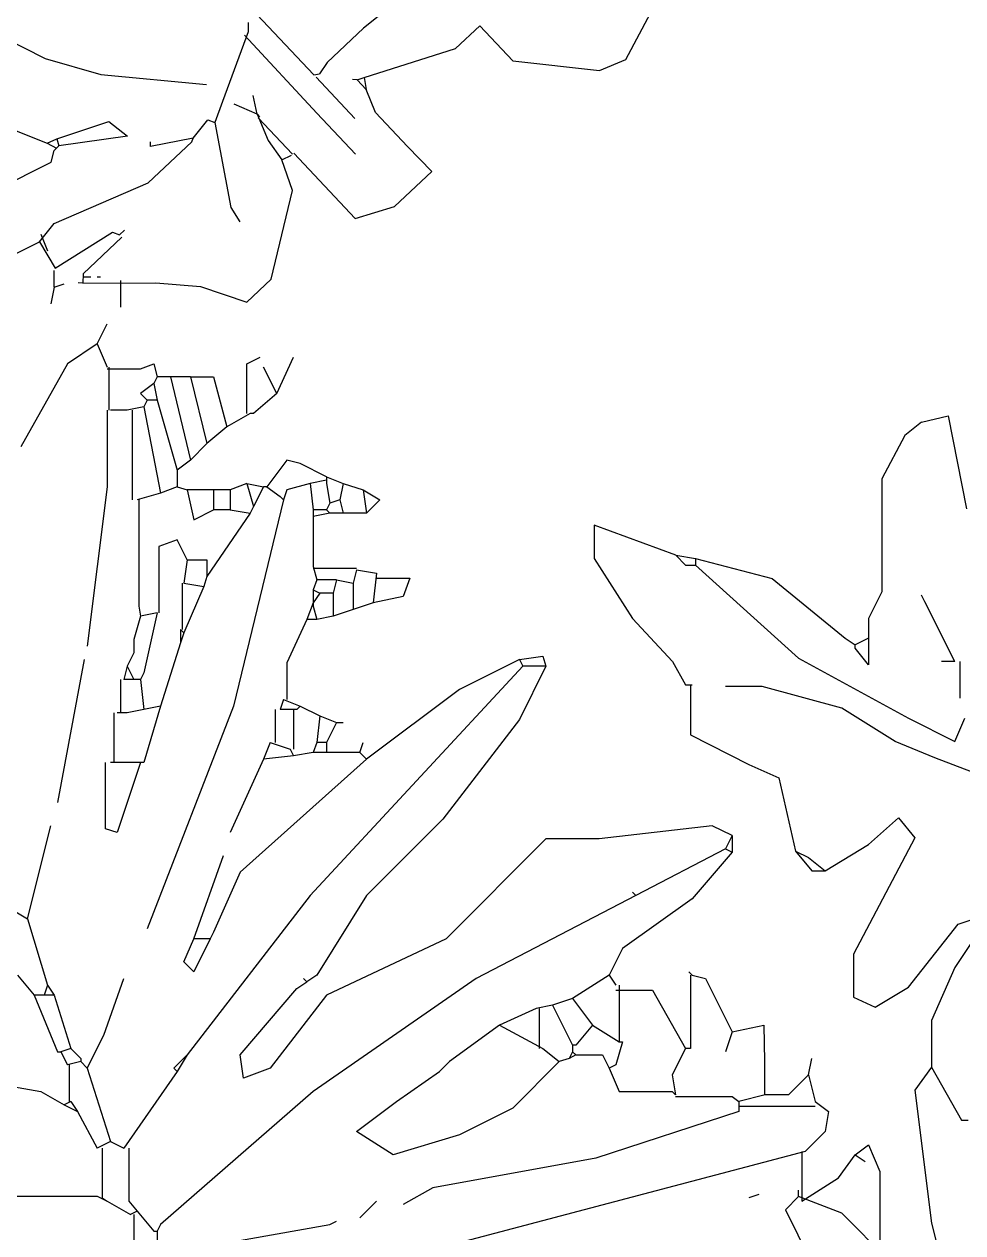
# Model space of a CAD drawing. Header units: metres. Extents: x 1769 to 3632, y 809 to 2652.
# Drawn here: x 2678.056 to 2678.2861, y 1871.2618 to 1871.5581 of the extents above; entities that cross this region are included whole.
import ezdxf

# ---------------------------------------------------------------- set-up
doc = ezdxf.new("R2010")
doc.units = ezdxf.units.M
doc.header["$LTSCALE"] = 10
doc.layers.add('L-PLNT', color=66, linetype='Continuous')

# ---------------------------------------------------------------- blocks, each defined once
blk = doc.blocks.new('GARRA DE LEON')
at = {"layer": 'L-PLNT', "color": 65, "linetype": 'Continuous'}
for p, q in [((1271.7821, 335.3903), (1271.8152, 335.4027)), ((1271.8152, 335.4027), (1271.8773, 335.382)), ((1271.7117, 335.3075), (1271.7821, 335.3903)), ((1271.4342, 335.3158), (1271.4798, 335.3386)), ((1271.4798, 335.3386), (1271.5439, 335.3386)), ((1271.5439, 335.3386), (1271.5429, 335.2951)), ((1271.4342, 335.204), (1271.4342, 335.3158)), ((1271.2354, 335.2454), (1271.2644, 335.2992)), ((1271.2644, 335.2992), (1271.3059, 335.2992)), ((1271.3059, 335.2992), (1271.4011, 335.2371)), ((1271.5429, 335.2951), (1271.5429, 335.2371)), ((1271.7117, 335.2474), (1271.7117, 335.3075)), ((1271.4891, 335.1874), (1271.4891, 335.2578)), ((1271.1982, 335.204), (1271.2354, 335.2454)), ((1271.4011, 335.2371), (1271.4177, 335.1998)), ((1271.5429, 335.2371), (1271.5543, 335.2081)), ((1271.5626, 335.1957), (1271.6703, 335.2474)), ((1271.6703, 335.2474), (1271.7117, 335.2474)), ((1271.3307, 335.1998), (1271.3265, 335.2205)), ((1271.5191, 335.1543), (1271.5191, 335.2247)), ((1271.1319, 335.1418), (1271.1982, 335.204)), ((1271.4177, 335.1998), (1271.4301, 335.204)), ((1271.4321, 335.1418), (1271.4321, 335.204)), ((1271.5543, 335.1915), (1271.5543, 335.2081)), ((1271.5626, 335.1957), (1271.5543, 335.2081)), ((1271.3887, 335.1087), (1271.3307, 335.1998)), ((1271.4218, 335.1708), (1271.4177, 335.1998)), ((1271.5543, 335.1915), (1271.5502, 335.1874)), ((1271.5543, 335.1915), (1271.5626, 335.1957)), ((1271.4901, 335.0549), (1271.4891, 335.1874)), ((1271.4342, 335.1377), (1271.4218, 335.1708)), ((1271.5191, 335.1501), (1271.5253, 335.1543)), ((1271.5191, 335.0466), (1271.5191, 335.1501)), ((1271.5419, 335.1504), (1271.5253, 335.1543)), ((1271.604, 335.1504), (1271.5419, 335.1504)), ((1271.662, 335.1548), (1271.604, 335.1504)), ((1271.1319, 335.1418), (1271.1278, 335.1377)), ((1271.1402, 335.1336), (1271.1319, 335.1418)), ((1271.2064, 335.1336), (1271.1402, 335.1336)), ((1271.2023, 335.1211), (1271.2064, 335.1294)), ((1271.2064, 335.1294), (1271.2147, 335.1294)), ((1271.4342, 335.1377), (1271.4218, 335.1087)), ((1271.4342, 335.1377), (1271.4342, 335.1418)), ((1271.4342, 335.1377), (1271.4466, 335.117)), ((1271.1195, 335.1046), (1271.2023, 335.1211)), ((1271.1278, 335.0673), (1271.1195, 335.1046)), ((1271.1568, 335.0632), (1271.2769, 335.1067)), ((1271.2769, 335.1067), (1271.3514, 335.1067)), ((1271.3555, 335.1046), (1271.31, 335.0756)), ((1271.3514, 335.1067), (1271.3555, 335.1046)), ((1271.3555, 335.1046), (1271.3845, 335.1004)), ((1271.3845, 335.1004), (1271.3887, 335.1087)), ((1271.4135, 335.0963), (1271.3887, 335.1087)), ((1271.4963, 335.0549), (1271.4135, 335.0963)), ((1271.31, 335.0756), (1271.3141, 335.0714)), ((1271.0325, 335.0383), (1271.1278, 335.0673)), ((1271.1278, 335.0673), (1271.1568, 335.0632)), ((1271.3265, 334.9679), (1271.4135, 335.0673)), ((1271.5046, 335.0466), (1271.4963, 335.0549)), ((1271.2976, 335.0466), (1271.2272, 334.9969)), ((1271.2934, 335.0176), (1271.2976, 335.0466)), ((1271.2313, 334.9886), (1271.2934, 335.0176)), ((1271.1236, 334.9803), (1271.2064, 335.0052)), ((1271.2064, 335.0052), (1271.2189, 334.9969)), ((1271.2189, 334.9845), (1271.223, 334.9969)), ((1271.223, 334.9969), (1271.2189, 334.9969)), ((1271.2272, 334.9969), (1271.223, 334.9969)), ((1271.2313, 334.9886), (1271.2272, 334.9969)), ((1271.1857, 334.9141), (1271.2189, 334.9845)), ((1271.2189, 334.9845), (1271.2313, 334.9886)), ((1271.2893, 334.9058), (1271.3265, 334.9679)), ((1271.2686, 334.8478), (1271.2893, 334.9058)), ((1270.2457, 334.6242), (1270.1297, 334.5082)), ((1270.2416, 334.5207), (1270.2664, 334.6201)), ((1270.0593, 334.5041), (1270.0966, 334.5786)), ((1270.2208, 334.355), (1270.2416, 334.5207)), ((1270.0759, 334.4875), (1270.0593, 334.5041)), ((1270.1297, 334.5082), (1270.0759, 334.4875)), ((1270.0759, 334.4875), (1270.0759, 334.4793)), ((1270.2416, 334.326), (1270.2788, 334.3923)), ((1270.2788, 334.3923), (1270.2871, 334.3923)), ((1270.2416, 334.326), (1270.2208, 334.355)), ((1270.2416, 334.2681), (1270.2416, 334.326)), ((1270.2705, 334.2018), (1270.2416, 334.2681)), ((1270.1442, 334.2391), (1270.1712, 334.2515)), ((1270.1712, 334.2515), (1270.2126, 334.2266)), ((1270.1442, 334.1852), (1270.1442, 334.2391)), ((1270.2126, 334.2266), (1270.2747, 334.148)), ((1270.3037, 334.1521), (1270.2705, 334.2018)), ((1270.2208, 334.0403), (1270.1442, 334.1852)), ((1270.2747, 334.148), (1270.2995, 334.1397)), ((1270.0718, 334.0569), (1270.0925, 334.0817)), ((1270.0883, 334.0651), (1270.109, 334.0817)), ((1270.0925, 334.0817), (1270.109, 334.0817)), ((1270.109, 334.0817), (1270.1629, 334.0486)), ((1270.0718, 334.0569), (1270.0883, 334.0651)), ((1270.0511, 333.9657), (1270.0718, 334.0569)), ((1270.1629, 334.0486), (1270.2001, 334.0154)), ((1270.2001, 334.0154), (1270.2208, 334.0403)), ((1270.3658, 333.9865), (1270.2457, 333.9409)), ((1272.1879, 333.9119), (1272.1879, 333.9906)), ((1273.1176, 333.8581), (1273.1176, 333.9823)), ((1270.0138, 333.9492), (1270.0511, 333.9657)), ((1272.2169, 333.9326), (1272.2169, 333.9616)), ((1272.2211, 333.9616), (1272.4322, 333.9243)), ((1269.9413, 333.9119), (1270.0138, 333.9492)), ((1270.2457, 333.9409), (1270.196, 333.9202)), ((1273.0244, 333.8332), (1272.5855, 333.9492)), ((1272.1921, 333.9078), (1272.2128, 333.9326)), ((1272.2128, 333.9326), (1272.2169, 333.9326)), ((1272.2211, 333.9243), (1272.2169, 333.9326)), ((1272.4115, 333.7587), (1272.2211, 333.9243)), ((1272.4322, 333.9243), (1272.4405, 333.9202)), ((1269.9413, 333.8498), (1269.9413, 333.9119)), ((1270.196, 333.9202), (1270.1297, 333.8788)), ((1270.2126, 333.8912), (1270.2705, 333.9202)), ((1270.2705, 333.9202), (1270.283, 333.8912)), ((1272.1548, 333.8953), (1272.1838, 333.9119)), ((1272.1921, 333.9078), (1272.1838, 333.9119)), ((1272.4902, 333.8953), (1272.4695, 333.9161)), ((1272.1423, 333.8891), (1272.1548, 333.8953)), ((1272.1486, 333.8912), (1272.1548, 333.8953)), ((1272.1817, 333.8953), (1272.1921, 333.9078)), ((1272.1817, 333.8291), (1272.1817, 333.8953)), ((1272.5606, 333.8788), (1272.5234, 333.8995)), ((1273.0203, 333.8332), (1273.0203, 333.8953)), ((1273.0203, 333.8953), (1273.0658, 333.8664)), ((1270.1297, 333.8788), (1270.0304, 333.8519)), ((1270.0759, 333.8167), (1270.2126, 333.8912)), ((1271.9767, 333.8891), (1272.1423, 333.8891)), ((1272.1486, 333.8291), (1272.1486, 333.8912)), ((1272.7635, 333.8415), (1272.5606, 333.8788)), ((1272.9665, 333.8871), (1272.954, 333.8912)), ((1270.2768, 333.8208), (1270.2768, 333.8664)), ((1273.0658, 333.8664), (1273.0866, 333.8374)), ((1269.9185, 333.8208), (1269.9351, 333.8498)), ((1269.9351, 333.8498), (1269.9434, 333.8498)), ((1270.0304, 333.8519), (1269.9848, 333.8519)), ((1273.1031, 333.8249), (1273.1176, 333.8581)), ((1272.5109, 333.8374), (1272.4654, 333.8084)), ((1272.5938, 333.8125), (1272.5109, 333.8374)), ((1272.9416, 333.7835), (1272.7635, 333.8415)), ((1273.0493, 333.8084), (1273.0244, 333.8332)), ((1273.0866, 333.8374), (1273.099, 333.8457)), ((1273.0866, 333.8374), (1273.1031, 333.8249)), ((1269.8689, 333.767), (1269.9185, 333.8208)), ((1270.1629, 333.8249), (1270.1463, 333.8042)), ((1270.1629, 333.7918), (1270.1629, 333.8249)), ((1270.2705, 333.8208), (1270.2333, 333.7463)), ((1270.2705, 333.8208), (1270.254, 333.8208)), ((1272.1175, 333.7835), (1272.1423, 333.8291)), ((1272.1299, 333.7297), (1272.1589, 333.8208)), ((1272.1589, 333.8208), (1272.1423, 333.8291)), ((1272.1589, 333.8208), (1272.1755, 333.8291)), ((1272.2417, 333.7338), (1272.1755, 333.8291)), ((1269.9475, 333.7007), (1270.0759, 333.8167)), ((1270.1463, 333.8042), (1270.1463, 333.8001)), ((1272.4654, 333.8084), (1272.515, 333.7711)), ((1272.66, 333.7794), (1272.5938, 333.8125)), ((1273.0534, 333.7835), (1273.0493, 333.8084)), ((1270.0428, 333.7173), (1270.1339, 333.7918)), ((1270.1339, 333.7918), (1270.1463, 333.8001)), ((1270.1629, 333.7918), (1270.1463, 333.8001)), ((1270.1629, 333.7835), (1270.1629, 333.7918)), ((1270.1629, 333.767), (1270.1629, 333.7835)), ((1270.1629, 333.767), (1270.1629, 333.7835)), ((1272.0719, 333.7587), (1272.1009, 333.7753)), ((1272.1009, 333.7753), (1272.1175, 333.7835)), ((1272.1092, 333.7711), (1272.1009, 333.7753)), ((1272.1092, 333.7711), (1272.1175, 333.7835)), ((1272.718, 333.7214), (1272.66, 333.7794)), ((1272.9416, 333.7711), (1272.9416, 333.7835)), ((1273.0369, 333.7773), (1272.9416, 333.7773)), ((1273.0369, 333.7711), (1273.0534, 333.7835)), ((1269.8212, 333.6924), (1269.8689, 333.767)), ((1270.1794, 333.7338), (1270.1629, 333.767)), ((1271.9767, 333.7421), (1272.0719, 333.7587)), ((1272.1072, 333.7256), (1272.1072, 333.7711)), ((1272.6144, 333.6179), (1272.4115, 333.7587)), ((1272.515, 333.7711), (1272.5689, 333.7338)), ((1272.7801, 333.7297), (1272.7925, 333.7587)), ((1272.7925, 333.7587), (1272.8588, 333.7587)), ((1272.8588, 333.738), (1272.8629, 333.7628)), ((1272.8588, 333.7587), (1272.8629, 333.7628)), ((1272.8629, 333.7649), (1272.9333, 333.7649)), ((1272.9333, 333.7649), (1272.9416, 333.7711)), ((1272.9747, 333.7628), (1272.9416, 333.7711)), ((1272.9737, 333.7214), (1272.9737, 333.7628)), ((1273.0037, 333.7628), (1272.9747, 333.7628)), ((1273.0286, 333.738), (1273.0037, 333.7628)), ((1273.0286, 333.738), (1273.0369, 333.7711)), ((1270.2333, 333.7463), (1270.2291, 333.738)), ((1270.1794, 333.593), (1270.1794, 333.7338)), ((1272.1217, 333.7214), (1272.1299, 333.7297)), ((1272.1299, 333.7297), (1272.1507, 333.6883)), ((1272.2376, 333.7297), (1272.2417, 333.7338)), ((1272.2542, 333.7131), (1272.2376, 333.7297)), ((1272.2542, 333.7131), (1272.2417, 333.7338)), ((1272.3246, 333.7421), (1272.3204, 333.7131)), ((1272.3577, 333.7297), (1272.3246, 333.7421)), ((1272.4281, 333.6386), (1272.3577, 333.7297)), ((1272.5813, 333.7214), (1272.5689, 333.7338)), ((1272.5813, 333.7214), (1272.5689, 333.7338)), ((1272.7718, 333.7131), (1272.7801, 333.7297)), ((1272.7884, 333.7256), (1272.7801, 333.7297)), ((1272.8754, 333.7049), (1272.8588, 333.738)), ((1273.0286, 333.738), (1273.0327, 333.7173)), ((1269.9475, 333.6924), (1270.0428, 333.7173)), ((1272.0968, 333.709), (1272.1051, 333.7256)), ((1272.1217, 333.7214), (1272.1051, 333.7256)), ((1272.1092, 333.7049), (1272.1217, 333.7173)), ((1272.1217, 333.7173), (1272.1217, 333.7214)), ((1272.4074, 333.5144), (1272.2542, 333.7131)), ((1272.3204, 333.7131), (1272.3908, 333.6303)), ((1272.6434, 333.6759), (1272.5813, 333.7214)), ((1272.6973, 333.7049), (1272.718, 333.7214)), ((1272.7304, 333.7173), (1272.718, 333.7214)), ((1272.7346, 333.709), (1272.7304, 333.7173)), ((1272.7387, 333.7131), (1272.7304, 333.7173)), ((1272.7346, 333.709), (1272.7387, 333.7131)), ((1272.7387, 333.7131), (1272.7718, 333.7131)), ((1272.7967, 333.6966), (1272.7884, 333.7256)), ((1272.9727, 333.6759), (1272.9737, 333.7214)), ((1269.9227, 333.6883), (1269.9351, 333.7007)), ((1269.9351, 333.7007), (1269.9475, 333.7007)), ((1269.9475, 333.6966), (1269.9475, 333.7007)), ((1272.0637, 333.6386), (1272.0927, 333.709)), ((1272.0885, 333.6386), (1272.1092, 333.7049)), ((1272.0927, 333.709), (1272.0968, 333.709)), ((1272.1092, 333.7049), (1272.0968, 333.709)), ((1272.6434, 333.6759), (1272.6973, 333.7049)), ((1272.6931, 333.6552), (1272.6931, 333.7049)), ((1272.7097, 333.651), (1272.7346, 333.7007)), ((1272.7346, 333.7007), (1272.7346, 333.709)), ((1272.7387, 333.7007), (1272.7346, 333.7007)), ((1272.7594, 333.6759), (1272.7387, 333.7007)), ((1272.834, 333.6324), (1272.8754, 333.7049)), ((1272.8816, 333.7049), (1272.8754, 333.7049)), ((1272.8816, 333.6137), (1272.8816, 333.7049)), ((1272.9333, 333.6841), (1272.925, 333.709)), ((1269.8212, 333.651), (1269.8212, 333.6924)), ((1269.9227, 333.6883), (1269.8212, 333.651)), ((1269.9227, 333.6883), (1269.9475, 333.6924)), ((1269.9475, 333.6924), (1269.9475, 333.6966)), ((1272.1507, 333.6883), (1272.1755, 333.6179)), ((1272.7594, 333.6759), (1272.7925, 333.6966)), ((1272.7925, 333.6262), (1272.7925, 333.6966)), ((1272.7925, 333.6966), (1272.7967, 333.6966)), ((1272.9002, 333.6179), (1272.9333, 333.6841)), ((1272.9333, 333.6841), (1272.9727, 333.6759)), ((1272.689, 333.6552), (1272.6434, 333.6759)), ((1272.7346, 333.6427), (1272.7594, 333.6759)), ((1272.7097, 333.651), (1272.689, 333.6552)), ((1272.043, 333.6137), (1272.0637, 333.6386)), ((1272.0761, 333.6386), (1272.0637, 333.6386)), ((1272.0803, 333.6262), (1272.0761, 333.6386)), ((1272.0885, 333.6386), (1272.0761, 333.6386)), ((1272.0803, 333.6262), (1272.0885, 333.6386)), ((1272.5772, 333.5682), (1272.4281, 333.6386)), ((1272.7346, 333.6427), (1272.7097, 333.651)), ((1272.7801, 333.6137), (1272.7346, 333.6427)), ((1270.2622, 333.5144), (1270.285, 333.6303)), ((1272.0554, 333.5433), (1272.0803, 333.6262)), ((1272.3908, 333.6303), (1272.4033, 333.622)), ((1272.4033, 333.622), (1272.3991, 333.6179)), ((1272.4157, 333.6137), (1272.4033, 333.622)), ((1272.7801, 333.6137), (1272.7884, 333.6262)), ((1272.7884, 333.6324), (1272.834, 333.6324)), ((1272.2625, 333.6096), (1272.25, 333.5972)), ((1272.2832, 333.5682), (1272.2625, 333.6096)), ((1272.4778, 333.5144), (1272.4157, 333.6137)), ((1272.8132, 333.5144), (1272.6144, 333.6179)), ((1272.7967, 333.5806), (1272.7801, 333.6137)), ((1272.8836, 333.6137), (1272.8795, 333.6096)), ((1272.8836, 333.6137), (1272.9002, 333.6179)), ((1270.2084, 333.5392), (1270.1794, 333.593)), ((1272.25, 333.5972), (1272.2625, 333.5682)), ((1272.8836, 333.5185), (1272.7967, 333.5806)), ((1272.2832, 333.5682), (1272.2625, 333.5682)), ((1272.2625, 333.5682), (1272.2997, 333.4647)), ((1272.2873, 333.5599), (1272.2832, 333.5682)), ((1272.7014, 333.444), (1272.5772, 333.5682)), ((1272.3121, 333.2783), (1272.2045, 333.5558)), ((1272.3204, 333.4854), (1272.2873, 333.5599)), ((1270.2291, 333.5226), (1270.2084, 333.5392)), ((1270.2291, 333.5226), (1270.2084, 333.5392)), ((1272.0347, 333.5309), (1272.0554, 333.5433)), ((1272.0554, 333.5433), (1272.0844, 333.4274)), ((1270.2291, 333.5226), (1270.2622, 333.5144)), ((1272.9333, 333.4605), (1272.8836, 333.5185)), ((1272.6724, 333.2286), (1272.4074, 333.5144)), ((1272.573, 333.4191), (1272.4778, 333.5144)), ((1272.8132, 333.5144), (1272.8091, 333.5102)), ((1272.925, 333.4564), (1272.8132, 333.5144)), ((1272.4778, 333.3446), (1272.3204, 333.4854)), ((1272.925, 333.4564), (1272.9333, 333.4605)), ((1272.9333, 333.4398), (1272.925, 333.4564)), ((1272.9333, 333.4398), (1272.9333, 333.4605)), ((1272.7677, 333.444), (1272.7014, 333.444)), ((1272.9085, 333.4274), (1272.7677, 333.444)), ((1272.1672, 333.4357), (1272.1527, 333.4315)), ((1272.1527, 333.4315), (1272.1527, 333.3487)), ((1272.1962, 333.3487), (1272.1672, 333.4357)), ((1272.3494, 333.3446), (1272.308, 333.4357)), ((1272.9333, 333.4398), (1272.9085, 333.4274)), ((1272.6683, 333.2949), (1272.573, 333.4191)), ((1272.1258, 333.2203), (1272.0927, 333.3984)), ((1272.1962, 333.3487), (1272.1589, 333.3487)), ((1272.1631, 333.2866), (1272.1631, 333.3487)), ((1272.2003, 333.3487), (1272.1962, 333.3487)), ((1272.2211, 333.2783), (1272.2003, 333.3487)), ((1272.3577, 333.3239), (1272.3494, 333.3446)), ((1272.3867, 333.3404), (1272.3494, 333.3446)), ((1272.3825, 333.3321), (1272.3867, 333.3404)), ((1272.4115, 333.3363), (1272.3867, 333.3404)), ((1272.4157, 333.3239), (1272.4115, 333.3363)), ((1272.4281, 333.3363), (1272.4115, 333.3363)), ((1272.4695, 333.3363), (1272.4281, 333.3363)), ((1272.4281, 333.3239), (1272.4281, 333.3363)), ((1272.4695, 333.3363), (1272.4778, 333.3446)), ((1272.4695, 333.3363), (1272.4736, 333.3239)), ((1272.5938, 333.2576), (1272.4778, 333.3446)), ((1272.3577, 333.3239), (1272.3825, 333.3321)), ((1272.3639, 333.2825), (1272.3639, 333.3239)), ((1272.3867, 333.2825), (1272.3867, 333.3321)), ((1272.4198, 333.2907), (1272.4157, 333.3239)), ((1272.4281, 333.3239), (1272.4157, 333.3239)), ((1272.4405, 333.299), (1272.4281, 333.3239)), ((1272.395, 333.2783), (1272.4198, 333.2907)), ((1272.4198, 333.2907), (1272.4405, 333.299)), ((1272.4405, 333.299), (1272.4488, 333.299)), ((1272.7014, 333.2286), (1272.6683, 333.2949)), ((1272.1796, 333.2866), (1272.1672, 333.2866)), ((1272.1713, 333.2452), (1272.1713, 333.2866)), ((1272.2003, 333.2825), (1272.1796, 333.2866)), ((1272.1962, 333.2452), (1272.2003, 333.2825)), ((1272.2211, 333.2783), (1272.2003, 333.2825)), ((1272.2459, 333.1996), (1272.2211, 333.2783)), ((1272.3743, 333.0216), (1272.3121, 333.2783)), ((1272.3743, 333.27), (1272.3701, 333.2825)), ((1272.3908, 333.2825), (1272.3701, 333.2825)), ((1272.3743, 333.27), (1272.395, 333.2783)), ((1272.395, 333.2783), (1272.3908, 333.2825)), ((1272.3784, 333.2245), (1272.3784, 333.27)), ((1272.6683, 333.2203), (1272.5938, 333.2576)), ((1272.1796, 333.2286), (1272.1755, 333.2452)), ((1272.1879, 333.2452), (1272.1755, 333.2452)), ((1272.1796, 333.2286), (1272.1879, 333.2452)), ((1272.1962, 333.2452), (1272.1879, 333.2452)), ((1272.2003, 333.2369), (1272.1962, 333.2452)), ((1272.2169, 333.1624), (1272.2003, 333.2369)), ((1272.1879, 333.2121), (1272.1796, 333.2286)), ((1272.4033, 333.1706), (1272.3784, 333.2245)), ((1272.6683, 333.2203), (1272.6724, 333.2286)), ((1272.6683, 333.2203), (1272.6973, 333.2162)), ((1272.7014, 333.2286), (1272.6724, 333.2286)), ((1272.6973, 333.2162), (1272.7014, 333.2286)), ((1272.1548, 333.005), (1272.1299, 333.2038)), ((1272.1879, 333.1955), (1272.1879, 333.2121)), ((1272.1879, 333.1955), (1272.1879, 333.2121)), ((1272.1962, 333.1665), (1272.1879, 333.1955)), ((1272.2459, 333.1831), (1272.2459, 333.1996)), ((1272.25, 333.1872), (1272.2459, 333.1996)), ((1272.2459, 333.1831), (1272.25, 333.1872)), ((1272.2749, 333.1292), (1272.25, 333.1872)), ((1272.248, 333.1251), (1272.248, 333.1831)), ((1272.4115, 333.1499), (1272.4033, 333.1706)), ((1272.4157, 333.1706), (1272.4033, 333.1706)), ((1272.4115, 333.1541), (1272.4157, 333.1706)), ((1272.4364, 333.1665), (1272.4157, 333.1706)), ((1272.1941, 333.1541), (1272.1962, 333.1665)), ((1272.2169, 333.1624), (1272.1962, 333.1665)), ((1272.219, 333.0795), (1272.219, 333.1624)), ((1272.4364, 333.1375), (1272.4364, 333.1665)), ((1272.4612, 333.1582), (1272.4364, 333.1665)), ((1272.4861, 333.1499), (1272.4612, 333.1582)), ((1272.4612, 333.1251), (1272.4612, 333.1582)), ((1272.1941, 333.0216), (1272.1941, 333.1541)), ((1272.4115, 333.1499), (1272.4115, 333.1541)), ((1272.4115, 333.1334), (1272.4115, 333.1499)), ((1272.4198, 333.1375), (1272.4115, 333.1499)), ((1272.5234, 333.1417), (1272.4861, 333.1499)), ((1272.4902, 333.1127), (1272.4861, 333.1499)), ((1272.5316, 333.1189), (1272.5234, 333.1417)), ((1272.25, 333.1251), (1272.2749, 333.1292)), ((1272.2542, 333.0961), (1272.25, 333.1251)), ((1272.279, 333.1168), (1272.2749, 333.1292)), ((1272.4115, 333.1334), (1272.4198, 333.1375)), ((1272.4157, 333.1209), (1272.4115, 333.1334)), ((1272.4364, 333.1375), (1272.4198, 333.1375)), ((1272.4405, 333.1209), (1272.4364, 333.1375)), ((1272.4405, 333.1209), (1272.4612, 333.1251)), ((1272.4654, 333.1085), (1272.4612, 333.1251)), ((1272.3329, 333.0381), (1272.279, 333.1168)), ((1272.279, 333.0961), (1272.279, 333.1168)), ((1272.4115, 333.1044), (1272.4157, 333.1209)), ((1272.4405, 333.1209), (1272.4157, 333.1209)), ((1272.4654, 333.1085), (1272.4902, 333.1127)), ((1272.4902, 333.1189), (1272.5316, 333.1189)), ((1272.2542, 333.0961), (1272.2417, 333.0712)), ((1272.2542, 333.0961), (1272.279, 333.0961)), ((1272.4115, 333.1064), (1272.4654, 333.1064)), ((1272.4115, 333.0423), (1272.4115, 333.1044)), ((1272.2417, 333.0712), (1272.219, 333.0795)), ((1272.2542, 333.0091), (1272.2625, 333.0464)), ((1272.2625, 333.0464), (1272.2873, 333.034)), ((1272.308, 333.034), (1272.3329, 333.0381)), ((1272.337, 333.0298), (1272.3329, 333.0381)), ((1272.4322, 333.0381), (1272.4115, 333.0423)), ((1272.4115, 333.0381), (1272.4115, 333.0423)), ((1272.4115, 333.034), (1272.4115, 333.0381)), ((1272.4281, 333.034), (1272.4322, 333.0381)), ((1272.4488, 333.0381), (1272.4322, 333.0381)), ((1272.4447, 333.0216), (1272.4488, 333.0381)), ((1272.4778, 333.0381), (1272.4488, 333.0381)), ((1272.4736, 333.0091), (1272.4778, 333.0381)), ((1272.4944, 333.0216), (1272.4778, 333.0381)), ((1272.1858, 332.9097), (1272.1858, 333.0216)), ((1272.2211, 333.0133), (1272.1921, 333.0216)), ((1272.2873, 333.0091), (1272.2873, 333.034)), ((1272.308, 333.034), (1272.2873, 333.034)), ((1272.308, 333.0091), (1272.308, 333.034)), ((1272.3287, 333.0009), (1272.337, 333.0298)), ((1272.3494, 333.005), (1272.337, 333.0298)), ((1272.3701, 333.0174), (1272.3743, 333.0216)), ((1272.3784, 333.0091), (1272.3743, 333.0216)), ((1272.4074, 333.0009), (1272.4115, 333.034)), ((1272.4281, 333.034), (1272.4115, 333.034)), ((1272.4322, 333.0257), (1272.4281, 333.034)), ((1272.4281, 333.0009), (1272.4322, 333.0257)), ((1272.4447, 333.0216), (1272.4322, 333.0257)), ((1272.4488, 333.0009), (1272.4447, 333.0216)), ((1272.4736, 333.0091), (1272.4944, 333.0216)), ((1272.1548, 332.9097), (1272.1548, 333.005)), ((1272.2003, 332.9056), (1272.2211, 333.0133)), ((1272.2417, 333.005), (1272.2211, 333.0133)), ((1272.2417, 333.005), (1272.2542, 333.0091)), ((1272.2417, 332.9843), (1272.2417, 333.005)), ((1272.2873, 333.0091), (1272.2542, 333.0091)), ((1272.308, 333.0091), (1272.2873, 333.0091)), ((1272.3287, 333.0009), (1272.308, 333.0091)), ((1272.3287, 333.0009), (1272.3494, 333.005)), ((1272.3536, 333.005), (1272.3494, 333.005)), ((1272.3536, 333.005), (1272.3701, 333.0174)), ((1272.3784, 332.9719), (1272.3536, 333.005)), ((1272.4074, 333.0009), (1272.3784, 333.0091)), ((1272.4488, 333.0009), (1272.4736, 333.0091)), ((1272.4281, 332.9926), (1272.395, 332.976)), ((1272.4281, 332.9967), (1272.4074, 333.0009)), ((1272.4281, 332.9926), (1272.4488, 333.0009)), ((1272.4281, 332.9967), (1272.4281, 333.0009)), ((1272.4281, 332.9926), (1272.4281, 332.9967)), ((1272.2169, 332.8973), (1272.2417, 332.9843)), ((1272.2583, 332.9719), (1272.2417, 332.9843)), ((1272.395, 332.976), (1272.3784, 332.9719)), ((1272.2335, 332.8683), (1272.2583, 332.9719)), ((1272.279, 332.9512), (1272.2583, 332.9719)), ((1272.1051, 332.8518), (1272.0471, 332.9553)), ((1272.2583, 332.8683), (1272.279, 332.9512)), ((1272.3039, 332.9304), (1272.279, 332.9512)), ((1272.2873, 332.8683), (1272.3039, 332.9304)), ((1272.3329, 332.9139), (1272.3039, 332.9304)), ((1272.1568, 332.8559), (1272.1568, 332.9097)), ((1272.1796, 332.9097), (1272.1589, 332.9097)), ((1272.2003, 332.9056), (1272.1796, 332.9097)), ((1272.2045, 332.8973), (1272.2003, 332.9056)), ((1272.3287, 332.9139), (1272.3287, 332.8518)), ((1272.337, 332.9139), (1272.3329, 332.9139)), ((1272.366, 332.889), (1272.337, 332.9139)), ((1272.1962, 332.889), (1272.2045, 332.8973)), ((1272.2128, 332.8766), (1272.1962, 332.889)), ((1272.2169, 332.8973), (1272.2045, 332.8973)), ((1272.2128, 332.8766), (1272.2169, 332.8973)), ((1272.366, 332.889), (1272.3494, 332.8559)), ((1272.366, 332.889), (1272.3867, 332.8435)), ((1272.2169, 332.8683), (1272.2128, 332.8766)), ((1272.1424, 332.8269), (1272.1548, 332.8559)), ((1272.1548, 332.858), (1272.1962, 332.858)), ((1272.1962, 332.858), (1272.2128, 332.8518)), ((1272.2128, 332.8518), (1272.2169, 332.8683)), ((1272.2335, 332.8683), (1272.2169, 332.8683)), ((1272.2583, 332.8683), (1272.2335, 332.8683)), ((1272.2583, 332.8683), (1272.2873, 332.8683)), ((1272.1424, 332.8269), (1272.1051, 332.8518)), ((1272.3287, 332.8518), (1272.3453, 332.8435)), ((1272.1424, 332.8269), (1272.1548, 332.8021)), ((1272.1713, 332.7482), (1272.1713, 332.7814)), ((1272.0885, 332.7565), (1272.0844, 332.7772)), ((1272.0885, 332.7565), (1272.1009, 332.7524)), ((1272.0885, 332.7565), (1272.0885, 332.7358)), ((1272.1341, 332.7441), (1272.1258, 332.7441)), ((1272.1465, 332.7441), (1272.1424, 332.7441)), ((1272.0719, 332.6903), (1272.0803, 332.711))]:
    blk.add_line(p, q, dxfattribs=at)

msp = doc.modelspace()

# ---------------------------------------------------------------- block references
at = {"layer": 'L-PLNT', "color": 173, "xscale": -0.1967723582811821, "yscale": 0.1967723582811821, "zscale": 0.1967723582811821}
for p, rotation in [((2450.76524, 1748.03152), 223.2793145006609), ((2428.33006, 1937.08856), 180), ((2427.75148, 1936.97092), 180)]:
    msp.add_blockref('GARRA DE LEON', p, dxfattribs=dict(at, rotation=rotation))

doc.saveas('drawing.dxf')
